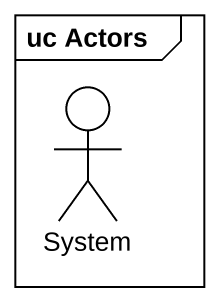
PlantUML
@startuml
mainframe uc Actors
actor System
@enduml
